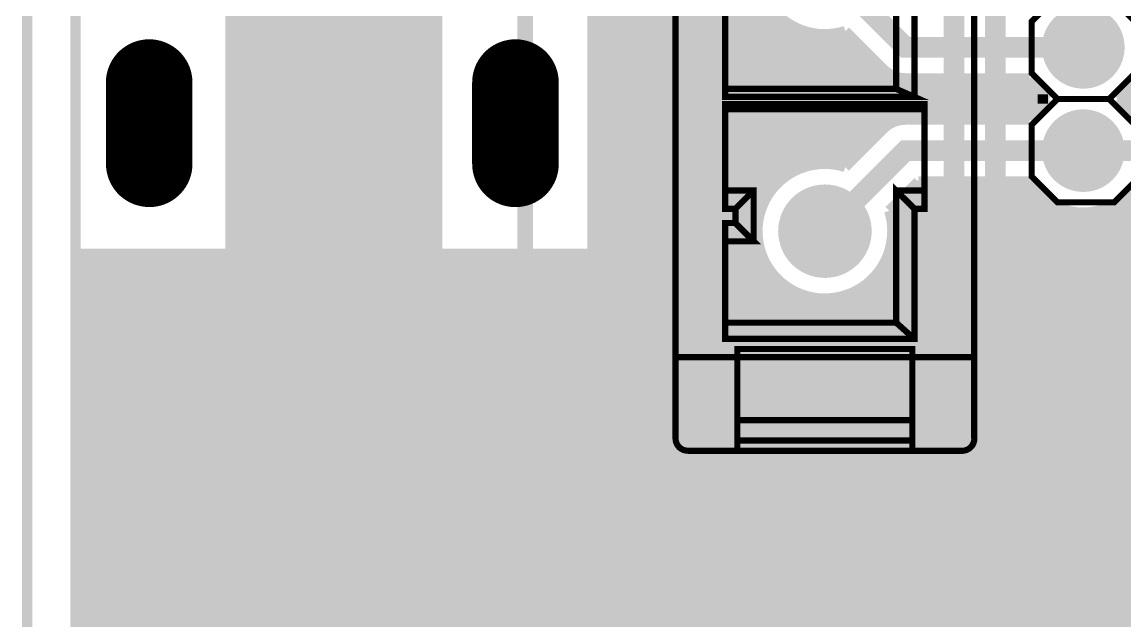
# Model space of a CAD drawing. Extents: x -5 to 100, y -56 to 115.
# Drawn here: x -5.13 to 21.98, y 48.76 to 63.49 of the extents above; entities that cross this region are included whole.
import ezdxf

# ---------------------------------------------------------------- set-up
doc = ezdxf.new("R2010")
doc.units = 0
doc.header["$MEASUREMENT"] = 0
doc.layers.get('0').update_dxf_attribs({"linetype": 'CONTINUOUS'})
for name, color, linetype in [('22-314-0_BOT', 7, 'CONTINUOUS'), ('22-314-0_DRD', 7, 'CONTINUOUS'), ('22-314-0_DRL', 2, 'CONTINUOUS'), ('22-314-0_SMB', 4, 'CONTINUOUS'), ('22-314-0_SMT', 3, 'CONTINUOUS'), ('22-314-0_SST', 5, 'CONTINUOUS'), ('22-314-0_TOP', 10, 'CONTINUOUS'), ('THRUHOLE_TAP', 12, 'CONTINUOUS')]:
    doc.layers.add(name, color=color, linetype=linetype)

# ---------------------------------------------------------------- blocks, each defined once
blk = doc.blocks.new('ROUND_3')
at = {"const_width": 1.14935}
blk.add_lwpolyline([(-0.574674, 0, 1), (0.574674, 0, 1)], format="xyb", close=True, dxfattribs=at)
blk = doc.blocks.new('ROUND_6')
at = {"const_width": 1.016}
blk.add_lwpolyline([(-0.508, 0, 1), (0.508, 0, 1)], format="xyb", close=True, dxfattribs=at)
blk = doc.blocks.new('ROUND_21')
at = {"const_width": 0.0635}
blk.add_lwpolyline([(-0.03175, 0, 1), (0.03175, 0, 1)], format="xyb", close=True, dxfattribs=at)
blk = doc.blocks.new('ROUND_17')
at = {"const_width": 0.54991}
blk.add_lwpolyline([(-0.274954, 0, 1), (0.274954, 0, 1)], format="xyb", close=True, dxfattribs=at)
blk = doc.blocks.new('ROUND_18')
at = {"const_width": 0.65024}
blk.add_lwpolyline([(-0.32512, 0, 1), (0.32512, 0, 1)], format="xyb", close=True, dxfattribs=at)

msp = doc.modelspace()

# ---------------------------------------------------------------- linework, layer by layer
at = {"layer": '22-314-0_BOT'}
for points, const_width in [([(13.335, 17.85366), (2.286, 28.90266), (2.286, 67.818), (6.604, 72.136), (6.604, 95.504), (3.302, 98.806), (3.302, 104.35082), (5.25018, 106.299)], 0.508), ([(13.2588, 35.4838), (13.02766, 35.4838), (10.414, 38.1), (10.414, 104.46258), (12.25042, 106.299)], 0.508), ([(43.66514, 17.85366), (38.227, 17.85366), (22.098, 34.036), (22.098, 36.322), (17.78, 40.64), (17.78, 64.516), (20.066, 66.802), (20.066, 81.788), (18.288, 83.566), (18.288, 90.932), (14.224, 94.996), (14.224, 104.77246), (15.75054, 106.299)], 0.508), ([(1.016, 41.91), (1.27, 42.164), (1.27, 68.072), (5.842, 72.644), (5.842, 91.694), (0.254, 97.282), (0.254, 104.14)], 0.508), ([(26.035, 17.85366), (21.53666, 22.352), (10.668, 22.352), (3.556, 29.464), (3.556, 67.564), (7.366, 71.374), (7.366, 95.7707), (5.25018, 97.86874), (5.25018, 101.69906)], 0.508), ([(56.66486, 11.3538), (56.66486, 9.16686), (54.61, 7.112), (41.402, 7.112), (33.782, 14.732), (33.782, 19.05), (28.702, 24.13), (13.208, 24.13), (9.652, 27.686), (9.652, 98.806), (8.7503, 99.7077), (8.7503, 101.69906)], 0.508), ([(12.25042, 101.69906), (12.25042, 99.88042), (11.176, 98.806), (11.176, 41.402), (17.018, 35.4838), (19.75866, 35.4838)], 0.508), ([(50.165, 11.3538), (50.165, 11.557), (46.482, 15.24), (46.482, 19.05), (44.958, 20.574), (37.084, 20.574), (23.114, 34.544), (23.114, 41.656), (18.796, 45.974), (18.796, 64.262), (20.828, 66.294), (20.828, 82.296), (19.304, 83.82), (19.304, 96.266), (15.75054, 99.81946), (15.75054, 101.69906)], 0.508), ([(8.89, 98.49104), (8.89, 27.686)], 0.254), ([(-3.81, 89.75852), (-3.81, 18.415)], 0.254), ([(0.0762, 86.99246), (0.0762, 42.27322)], 0.254), ([(0.3048, 87.00262), (0.3048, 42.62374)], 0.254), ([(0.508, 68.072), (0.508, 42.77868)], 0.254), ([(4.8768, 67.80784), (4.8768, 29.22016)], 0.254), ([(4.6482, 67.57924), (4.6482, 29.44876)], 0.254), ([(4.318, 67.24904), (4.318, 29.77896)], 0.254), ([(4.4196, 67.35064), (4.4196, 29.67736)], 0.254), ([(-3.81, 64.135), (-3.81, 57.785)], 0.254), ([(0, 64.135), (0, 57.785)], 0.254), ([(5.08, 64.135), (5.08, 57.785)], 0.254), ([(8.89, 64.135), (8.89, 57.785)], 0.254), ([(0.508, 63.5762), (0, 63.5762)], 0.254), ([(5.08, 63.5762), (4.318, 63.5762)], 0.254), ([(0.508, 63.3476), (0, 63.3476)], 0.254), ([(5.08, 63.3476), (4.318, 63.3476)], 0.254), ([(0.508, 63.119), (0, 63.119)], 0.254), ([(5.08, 63.119), (4.318, 63.119)], 0.254), ([(0.508, 62.8904), (0, 62.8904)], 0.254), ([(5.08, 62.8904), (4.318, 62.8904)], 0.254), ([(0.508, 62.6618), (0, 62.6618)], 0.254), ([(5.08, 62.6618), (4.318, 62.6618)], 0.254), ([(0.508, 62.4332), (0, 62.4332)], 0.254), ([(5.08, 62.4332), (4.318, 62.4332)], 0.254), ([(0.508, 62.2046), (0, 62.2046)], 0.254), ([(0.508, 61.976), (0, 61.976)], 0.254), ([(5.08, 62.2046), (4.318, 62.2046)], 0.254), ([(5.08, 61.976), (4.318, 61.976)], 0.254), ([(0.508, 61.7474), (0, 61.7474)], 0.254), ([(5.08, 61.7474), (4.318, 61.7474)], 0.254), ([(0.508, 61.5188), (0, 61.5188)], 0.254), ([(5.08, 61.5188), (4.318, 61.5188)], 0.254), ([(0.508, 61.2902), (0, 61.2902)], 0.254), ([(5.08, 61.2902), (4.318, 61.2902)], 0.254), ([(0.508, 61.0616), (0, 61.0616)], 0.254), ([(5.08, 61.0616), (4.318, 61.0616)], 0.254), ([(0.508, 60.833), (0, 60.833)], 0.254), ([(0.508, 60.6044), (0, 60.6044)], 0.254), ([(5.08, 60.833), (4.318, 60.833)], 0.254), ([(5.08, 60.6044), (4.318, 60.6044)], 0.254), ([(0.508, 60.3758), (0, 60.3758)], 0.254), ([(5.08, 60.3758), (4.318, 60.3758)], 0.254), ([(0.508, 60.1472), (0, 60.1472)], 0.254), ([(5.08, 60.1472), (4.318, 60.1472)], 0.254), ([(0.508, 59.9186), (0, 59.9186)], 0.254), ([(5.08, 59.9186), (4.318, 59.9186)], 0.254), ([(0.508, 59.69), (0, 59.69)], 0.254), ([(5.08, 59.69), (4.318, 59.69)], 0.254), ([(0.508, 59.4614), (0, 59.4614)], 0.254), ([(0.508, 59.2328), (0, 59.2328)], 0.254), ([(5.08, 59.4614), (4.318, 59.4614)], 0.254), ([(5.08, 59.2328), (4.318, 59.2328)], 0.254), ([(0.508, 59.0042), (0, 59.0042)], 0.254), ([(5.08, 59.0042), (4.318, 59.0042)], 0.254), ([(0.508, 58.7756), (0, 58.7756)], 0.254), ([(5.08, 58.7756), (4.318, 58.7756)], 0.254), ([(0.508, 58.547), (0, 58.547)], 0.254), ([(5.08, 58.547), (4.318, 58.547)], 0.254), ([(0.508, 58.3184), (0, 58.3184)], 0.254), ([(5.08, 58.3184), (4.318, 58.3184)], 0.254), ([(0.508, 58.0898), (0, 58.0898)], 0.254), ([(5.08, 58.0898), (4.318, 58.0898)], 0.254), ([(0, 57.785), (-3.81, 57.785)], 0.254), ([(0.508, 57.6326), (-3.81, 57.6326)], 0.254), ([(-3.5814, 57.785), (-3.5814, 16.256)], 0.254), ([(-3.3528, 57.785), (-3.3528, 16.256)], 0.254), ([(-3.1242, 57.785), (-3.1242, 16.256)], 0.254), ([(-2.8956, 57.785), (-2.8956, 16.256)], 0.254), ([(-2.667, 57.785), (-2.667, 16.256)], 0.254), ([(-2.4384, 57.785), (-2.4384, 16.256)], 0.254), ([(-2.2098, 57.785), (-2.2098, 16.256)], 0.254), ([(-1.9812, 57.785), (-1.9812, 16.256)], 0.254), ([(-1.7526, 57.785), (-1.7526, 16.256)], 0.254), ([(-1.524, 57.785), (-1.524, 16.256)], 0.254), ([(-1.2954, 57.785), (-1.2954, 16.256)], 0.254), ([(-1.0668, 57.785), (-1.0668, 16.256)], 0.254), ([(-0.8382, 57.785), (-0.8382, 16.256)], 0.254), ([(-0.6096, 57.785), (-0.6096, 16.256)], 0.254), ([(-0.381, 57.785), (-0.381, 16.256)], 0.254), ([(-0.1524, 57.785), (-0.1524, 16.256)], 0.254), ([(0.508, 57.8612), (0, 57.8612)], 0.254), ([(5.08, 57.8612), (4.318, 57.8612)], 0.254), ([(8.89, 57.6326), (4.318, 57.6326)], 0.254), ([(8.89, 57.785), (5.08, 57.785)], 0.254), ([(5.1054, 57.785), (5.1054, 28.99156)], 0.254), ([(5.334, 57.785), (5.334, 28.76296)], 0.254), ([(5.5626, 57.785), (5.5626, 28.53436)], 0.254), ([(5.7912, 57.785), (5.7912, 28.30576)], 0.254), ([(6.0198, 57.785), (6.0198, 28.07716)], 0.254), ([(6.2484, 57.785), (6.2484, 27.84856)], 0.254), ([(6.477, 57.785), (6.477, 27.61996)], 0.254), ([(6.7056, 57.785), (6.7056, 27.39136)], 0.254), ([(6.9342, 57.785), (6.9342, 27.16276)], 0.254), ([(7.1628, 57.785), (7.1628, 26.93416)], 0.254), ([(7.3914, 57.785), (7.3914, 26.70556)], 0.254), ([(7.62, 57.785), (7.62, 26.47696)], 0.254), ([(7.8486, 57.785), (7.8486, 26.24836)], 0.254), ([(8.0772, 57.785), (8.0772, 26.01976)], 0.254), ([(8.3058, 57.785), (8.3058, 25.79116)], 0.254), ([(8.5344, 57.785), (8.5344, 25.56256)], 0.254), ([(8.763, 57.785), (8.763, 25.33396)], 0.254), ([(0.508, 57.404), (-3.81, 57.404)], 0.254), ([(8.89, 57.404), (4.318, 57.404)], 0.254), ([(0.508, 57.1754), (-3.81, 57.1754)], 0.254), ([(8.89, 57.1754), (4.318, 57.1754)], 0.254), ([(0.508, 56.9468), (-3.81, 56.9468)], 0.254), ([(8.89, 56.9468), (4.318, 56.9468)], 0.254), ([(0.508, 56.7182), (-3.81, 56.7182)], 0.254), ([(8.89, 56.7182), (4.318, 56.7182)], 0.254), ([(0.508, 56.4896), (-3.81, 56.4896)], 0.254), ([(0.508, 56.261), (-3.81, 56.261)], 0.254), ([(8.89, 56.4896), (4.318, 56.4896)], 0.254), ([(8.89, 56.261), (4.318, 56.261)], 0.254), ([(0.508, 56.0324), (-3.81, 56.0324)], 0.254), ([(8.89, 56.0324), (4.318, 56.0324)], 0.254), ([(0.508, 55.8038), (-3.81, 55.8038)], 0.254), ([(8.89, 55.8038), (4.318, 55.8038)], 0.254), ([(0.508, 55.5752), (-3.81, 55.5752)], 0.254), ([(8.89, 55.5752), (4.318, 55.5752)], 0.254), ([(0.508, 55.3466), (-3.81, 55.3466)], 0.254), ([(8.89, 55.3466), (4.318, 55.3466)], 0.254), ([(0.508, 55.118), (-3.81, 55.118)], 0.254), ([(8.89, 55.118), (4.318, 55.118)], 0.254), ([(0.508, 54.8894), (-3.81, 54.8894)], 0.254), ([(0.508, 54.6608), (-3.81, 54.6608)], 0.254), ([(8.89, 54.8894), (4.318, 54.8894)], 0.254), ([(8.89, 54.6608), (4.318, 54.6608)], 0.254), ([(0.508, 54.4322), (-3.81, 54.4322)], 0.254), ([(8.89, 54.4322), (4.318, 54.4322)], 0.254), ([(0.508, 54.2036), (-3.81, 54.2036)], 0.254), ([(8.89, 54.2036), (4.318, 54.2036)], 0.254), ([(0.508, 53.975), (-3.81, 53.975)], 0.254), ([(8.89, 53.975), (4.318, 53.975)], 0.254), ([(0.508, 53.7464), (-3.81, 53.7464)], 0.254), ([(8.89, 53.7464), (4.318, 53.7464)], 0.254), ([(0.508, 53.5178), (-3.81, 53.5178)], 0.254), ([(0.508, 53.2892), (-3.81, 53.2892)], 0.254), ([(8.89, 53.5178), (4.318, 53.5178)], 0.254), ([(8.89, 53.2892), (4.318, 53.2892)], 0.254), ([(0.508, 53.0606), (-3.81, 53.0606)], 0.254), ([(8.89, 53.0606), (4.318, 53.0606)], 0.254), ([(0.508, 52.832), (-3.81, 52.832)], 0.254), ([(8.89, 52.832), (4.318, 52.832)], 0.254), ([(0.508, 52.6034), (-3.81, 52.6034)], 0.254), ([(8.89, 52.6034), (4.318, 52.6034)], 0.254), ([(0.508, 52.3748), (-3.81, 52.3748)], 0.254), ([(8.89, 52.3748), (4.318, 52.3748)], 0.254), ([(0.508, 52.1462), (-3.81, 52.1462)], 0.254), ([(0.508, 51.9176), (-3.81, 51.9176)], 0.254), ([(8.89, 52.1462), (4.318, 52.1462)], 0.254), ([(8.89, 51.9176), (4.318, 51.9176)], 0.254), ([(0.508, 51.689), (-3.81, 51.689)], 0.254), ([(8.89, 51.689), (4.318, 51.689)], 0.254), ([(0.508, 51.4604), (-3.81, 51.4604)], 0.254), ([(8.89, 51.4604), (4.318, 51.4604)], 0.254), ([(0.508, 51.2318), (-3.81, 51.2318)], 0.254), ([(8.89, 51.2318), (4.318, 51.2318)], 0.254), ([(0.508, 51.0032), (-3.81, 51.0032)], 0.254), ([(8.89, 51.0032), (4.318, 51.0032)], 0.254), ([(0.508, 50.7746), (-3.81, 50.7746)], 0.254), ([(8.89, 50.7746), (4.318, 50.7746)], 0.254), ([(0.508, 50.546), (-3.81, 50.546)], 0.254), ([(0.508, 50.3174), (-3.81, 50.3174)], 0.254), ([(8.89, 50.546), (4.318, 50.546)], 0.254), ([(8.89, 50.3174), (4.318, 50.3174)], 0.254), ([(0.508, 50.0888), (-3.81, 50.0888)], 0.254), ([(8.89, 50.0888), (4.318, 50.0888)], 0.254), ([(0.508, 49.8602), (-3.81, 49.8602)], 0.254), ([(8.89, 49.8602), (4.318, 49.8602)], 0.254), ([(0.508, 49.6316), (-3.81, 49.6316)], 0.254), ([(8.89, 49.6316), (4.318, 49.6316)], 0.254), ([(0.508, 49.403), (-3.81, 49.403)], 0.254), ([(8.89, 49.403), (4.318, 49.403)], 0.254), ([(0.508, 49.1744), (-3.81, 49.1744)], 0.254), ([(0.508, 48.9458), (-3.81, 48.9458)], 0.254), ([(8.89, 49.1744), (4.318, 49.1744)], 0.254), ([(8.89, 48.9458), (4.318, 48.9458)], 0.254), ([(0.508, 48.7172), (-3.81, 48.7172)], 0.254), ([(8.89, 48.7172), (4.318, 48.7172)], 0.254)]:
    msp.add_lwpolyline(points, dxfattribs=dict(at, const_width=const_width))
at = {"layer": '22-314-0_DRD', "const_width": 0.254}
for points in [[(-4.99872, 112.99952), (-4.99872, -2.99974)], [(20.955, 63.5), (20.32, 62.865)], [(21.59, 62.865), (20.955, 63.5)], [(20.32, 62.865), (20.955, 62.23)], [(20.955, 62.23), (21.59, 62.865)], [(20.955, 60.96), (20.32, 60.325)], [(21.59, 60.325), (20.955, 60.96)], [(20.32, 60.325), (20.955, 59.69)], [(20.955, 59.69), (21.59, 60.325)], [(13.97, 58.9788), (13.97, 57.7088)], [(15.24, 58.9788), (13.97, 58.9788)], [(15.24, 58.9788), (13.97, 57.7088)], [(15.24, 57.7088), (13.97, 58.9788)], [(15.24, 57.7088), (15.24, 58.9788)], [(13.97, 57.7088), (15.24, 57.7088)]]:
    msp.add_lwpolyline(points, dxfattribs=at)
at = {"layer": '22-314-0_DRL'}
for points, const_width in [([(-4.99872, 112.99952), (-4.99872, -2.99974)], 0.254), ([(-2.55778, 62.83198), (-2.55778, 59.16676)], 0.127), ([(-1.5113, 62.87262), (-2.4892, 62.87262)], 0.127), ([(-2.44348, 62.89802), (-2.44348, 59.10072)], 0.127), ([(-2.32918, 62.94374), (-2.32918, 59.055)], 0.127), ([(-2.21488, 62.97676), (-2.21488, 59.02198)], 0.127), ([(-1.83642, 62.98692), (-2.16408, 62.98692)], 0.127), ([(-2.10058, 62.99454), (-2.10058, 59.0042)], 0.127), ([(-1.98628, 62.99962), (-1.98628, 58.99912)], 0.127), ([(-1.87198, 62.992), (-1.87198, 59.00674)], 0.127), ([(-1.75768, 62.96914), (-1.75768, 59.0296)], 0.127), ([(-1.64338, 62.93358), (-1.64338, 59.06516)], 0.127), ([(-1.52908, 62.88024), (-1.52908, 59.1185)], 0.127), ([(6.44398, 62.83198), (6.44398, 59.16676)], 0.127), ([(7.49046, 62.87262), (6.51002, 62.87262)], 0.127), ([(6.55828, 62.89802), (6.55828, 59.10072)], 0.127), ([(6.67258, 62.94374), (6.67258, 59.055)], 0.127), ([(6.78688, 62.97676), (6.78688, 59.02198)], 0.127), ([(7.1628, 62.98692), (6.83514, 62.98692)], 0.127), ([(6.90118, 62.99454), (6.90118, 59.0042)], 0.127), ([(7.01548, 62.99962), (7.01548, 58.99912)], 0.127), ([(7.12978, 62.992), (7.12978, 59.00674)], 0.127), ([(7.24408, 62.96914), (7.24408, 59.0296)], 0.127), ([(7.35838, 62.93358), (7.35838, 59.06516)], 0.127), ([(7.47268, 62.88024), (7.47268, 59.1185)], 0.127), ([(-2.78638, 62.62116), (-2.78638, 59.37758)], 0.127), ([(-1.23444, 62.64402), (-2.76606, 62.64402)], 0.127), ([(-2.67208, 62.74308), (-2.67208, 59.25566)], 0.127), ([(-1.34874, 62.75832), (-2.65176, 62.75832)], 0.127), ([(-1.41478, 62.80912), (-1.41478, 59.18962)], 0.127), ([(-1.30048, 62.7126), (-1.30048, 59.28614)], 0.127), ([(-1.18618, 62.58052), (-1.18618, 59.41822)], 0.127), ([(6.21538, 62.62116), (6.21538, 59.37758)], 0.127), ([(7.76478, 62.64402), (6.23316, 62.64402)], 0.127), ([(6.32968, 62.74308), (6.32968, 59.25566)], 0.127), ([(7.65302, 62.75832), (6.34746, 62.75832)], 0.127), ([(7.58698, 62.80912), (7.58698, 59.18962)], 0.127), ([(7.70128, 62.7126), (7.70128, 59.28614)], 0.127), ([(7.81558, 62.58052), (7.81558, 59.41822)], 0.127), ([(-1.04648, 62.30112), (-2.95402, 62.30112)], 0.127), ([(-1.08966, 62.41542), (-2.91084, 62.41542)], 0.127), ([(-2.90068, 62.43828), (-2.90068, 59.56046)], 0.127), ([(-1.15062, 62.52972), (-2.84988, 62.52972)], 0.127), ([(-1.07188, 62.3697), (-1.07188, 59.62904)], 0.127), ([(7.95528, 62.30112), (6.0452, 62.30112)], 0.127), ([(7.90956, 62.41542), (6.08838, 62.41542)], 0.127), ([(6.10108, 62.43828), (6.10108, 59.56046)], 0.127), ([(7.8486, 62.52972), (6.15188, 62.52972)], 0.127), ([(7.92988, 62.3697), (7.92988, 59.62904)], 0.127), ([(-1.0033, 62.07252), (-2.9972, 62.07252)], 0.127), ([(-1.016, 62.18682), (-2.9845, 62.18682)], 0.127), ([(7.99846, 62.07252), (6.00202, 62.07252)], 0.127), ([(7.98322, 62.18682), (6.01726, 62.18682)], 0.127), ([(-2.99974, 61.99886), (-3.00228, 61.99886)], 0.127), ([(-2.99974, 61.99886), (-2.99974, 59.99988)], 0.127), ([(-1.00076, 61.95822), (-2.99974, 61.95822)], 0.127), ([(-1.00076, 61.84392), (-2.99974, 61.84392)], 0.127), ([(-1.00076, 61.99886), (-1.00076, 59.99988)], 0.127), ([(5.99948, 61.99886), (5.99948, 59.99988)], 0.127), ([(8.001, 61.95822), (5.99948, 61.95822)], 0.127), ([(8.001, 61.84392), (5.99948, 61.84392)], 0.127), ([(8.001, 61.99886), (8.001, 59.99988)], 0.127), ([(-1.00076, 61.72962), (-2.99974, 61.72962)], 0.127), ([(-1.00076, 61.61532), (-2.99974, 61.61532)], 0.127), ([(-1.00076, 61.50102), (-2.99974, 61.50102)], 0.127), ([(8.001, 61.72962), (5.99948, 61.72962)], 0.127), ([(8.001, 61.61532), (5.99948, 61.61532)], 0.127), ([(8.001, 61.50102), (5.99948, 61.50102)], 0.127), ([(-1.00076, 61.38672), (-2.99974, 61.38672)], 0.127), ([(-1.00076, 61.27242), (-2.99974, 61.27242)], 0.127), ([(8.001, 61.38672), (5.99948, 61.38672)], 0.127), ([(8.001, 61.27242), (5.99948, 61.27242)], 0.127), ([(-1.00076, 61.15812), (-2.99974, 61.15812)], 0.127), ([(-1.00076, 61.04382), (-2.99974, 61.04382)], 0.127), ([(-1.00076, 60.92952), (-2.99974, 60.92952)], 0.127), ([(8.001, 61.15812), (5.99948, 61.15812)], 0.127), ([(8.001, 61.04382), (5.99948, 61.04382)], 0.127), ([(8.001, 60.92952), (5.99948, 60.92952)], 0.127), ([(-1.00076, 60.81522), (-2.99974, 60.81522)], 0.127), ([(-1.00076, 60.70092), (-2.99974, 60.70092)], 0.127), ([(8.001, 60.81522), (5.99948, 60.81522)], 0.127), ([(8.001, 60.70092), (5.99948, 60.70092)], 0.127), ([(-1.00076, 60.58662), (-2.99974, 60.58662)], 0.127), ([(-1.00076, 60.47232), (-2.99974, 60.47232)], 0.127), ([(8.001, 60.58662), (5.99948, 60.58662)], 0.127), ([(8.001, 60.47232), (5.99948, 60.47232)], 0.127), ([(-1.00076, 60.35802), (-2.99974, 60.35802)], 0.127), ([(-1.00076, 60.24372), (-2.99974, 60.24372)], 0.127), ([(-1.00076, 60.12942), (-2.99974, 60.12942)], 0.127), ([(8.001, 60.35802), (5.99948, 60.35802)], 0.127), ([(8.001, 60.24372), (5.99948, 60.24372)], 0.127), ([(8.001, 60.12942), (5.99948, 60.12942)], 0.127), ([(-1.00076, 60.01512), (-2.99974, 60.01512)], 0.127), ([(-1.0033, 59.90082), (-2.9972, 59.90082)], 0.127), ([(8.001, 60.01512), (5.99948, 60.01512)], 0.127), ([(7.99592, 59.90082), (6.00456, 59.90082)], 0.127), ([(-1.02362, 59.78652), (-2.97688, 59.78652)], 0.127), ([(-1.0541, 59.67222), (-2.9464, 59.67222)], 0.127), ([(7.97814, 59.78652), (6.02234, 59.78652)], 0.127), ([(7.94512, 59.67222), (6.05536, 59.67222)], 0.127), ([(-1.10236, 59.55792), (-2.89814, 59.55792)], 0.127), ([(-1.1684, 59.44362), (-2.8321, 59.44362)], 0.127), ([(-1.2573, 59.32932), (-2.7432, 59.32932)], 0.127), ([(7.89686, 59.55792), (6.10108, 59.55792)], 0.127), ([(7.83082, 59.44362), (6.16712, 59.44362)], 0.127), ([(7.74192, 59.32932), (6.25602, 59.32932)], 0.127), ([(-1.37922, 59.21502), (-2.62128, 59.21502)], 0.127), ([(-1.5621, 59.10072), (-2.4384, 59.10072)], 0.127), ([(7.62, 59.21502), (6.37794, 59.21502)], 0.127), ([(7.43966, 59.10072), (6.56082, 59.10072)], 0.127)]:
    msp.add_lwpolyline(points, dxfattribs=dict(at, const_width=const_width))
at = {"layer": '22-314-0_DRL', "const_width": 0.127}
for points in [[(-2.00152, 62.99962, 0.4142136), (-3.00228, 61.99886)], [(-1.00076, 61.99886, 0.4142136), (-2.00152, 62.99962)], [(7.00024, 62.99962, 0.4142136), (5.99948, 61.99886)], [(8.001, 61.99886, 0.4142136), (7.00024, 62.99962)], [(-2.99974, 59.99988, 0.4142136), (-2.00152, 59.00166)], [(-2.00152, 58.99912, 0.4142136), (-1.00076, 59.99988)], [(5.99948, 59.99988, 0.4142136), (7.00024, 58.99912)], [(7.00024, 58.99912, 0.4142136), (8.001, 59.99988)]]:
    msp.add_lwpolyline(points, format="xyb", dxfattribs=at)
at = {"layer": '22-314-0_SST'}
for points, const_width in [([(38.862, 76.073), (53.34, 76.073), (53.34, 97.155), (7.239, 97.155), (7.239, 50.673), (38.862, 50.673), (38.862, 76.073)], 0.381), ([(10.9347, 67.64528), (10.9347, 55.245), (12.45362, 55.245), (16.75384, 55.245), (16.75384, 52.94376), (12.45362, 52.94376), (11.23442, 52.94376)], 0.1524), ([(18.2753, 53.24602), (18.2753, 55.245), (18.2753, 67.64528)], 0.1524), ([(12.40536, 67.29476), (16.80464, 67.29476), (16.35506, 67.0941), (12.85494, 67.0941), (12.40536, 67.29476), (12.40536, 64.29502), (12.1539, 64.29502), (12.1539, 61.6458), (16.80464, 61.6458), (16.35506, 61.84392), (12.1539, 61.84392)], 0.1524), ([(16.80464, 61.6458), (16.80464, 67.29476)], 0.1524), ([(16.35506, 67.0941), (16.35506, 61.84392)], 0.1524), ([(20.32, 61.595), (19.685, 62.23), (19.685, 63.5), (20.32, 64.135), (21.59, 64.135), (22.225, 63.5), (22.225, 62.23), (21.59, 61.595), (20.32, 61.595)], 0.1524), ([(12.40536, 58.54446), (12.1539, 58.54446), (12.1539, 55.69458), (16.80464, 55.69458), (16.80464, 58.89498), (17.05356, 58.89498), (17.05356, 61.46546), (12.1539, 61.46546), (12.1539, 58.89498), (12.40536, 58.89498), (12.40536, 58.54446), (12.85494, 58.09488), (12.1539, 58.09488)], 0.1524), ([(20.32, 59.055), (19.685, 59.69), (19.685, 60.96), (20.32, 61.595), (21.59, 61.595), (22.225, 60.96), (22.225, 59.563), (21.717, 59.055), (20.32, 59.055)], 0.1524), ([(12.1539, 61.34354), (17.05356, 61.34354)], 0.1524), ([(12.85494, 58.09488), (12.85494, 59.34456), (12.1539, 59.34456)], 0.1524), ([(12.40536, 58.89498), (12.85494, 59.34456)], 0.1524), ([(16.35506, 56.0959), (16.35506, 59.34456), (16.80464, 58.89498)], 0.1524), ([(17.05356, 59.34456), (16.35506, 59.34456)], 0.1524), ([(12.1539, 56.0959), (16.35506, 56.0959), (16.80464, 55.69458)], 0.1524), ([(10.9347, 53.24602), (10.9347, 55.245)], 0.1524), ([(18.2753, 55.245), (16.75384, 55.245), (16.75384, 55.44566), (12.45362, 55.44566), (12.45362, 55.245), (12.45362, 52.94376)], 0.1524), ([(17.54632, 53.48732), (17.54632, 54.75732), (17.3355, 54.5465)], 0.254), ([(16.75384, 53.6956), (12.45362, 53.6956)], 0.1524), ([(17.75968, 53.48732), (17.3355, 53.48732)], 0.254), ([(12.45362, 53.19522), (16.75384, 53.19522)], 0.1524), ([(16.75384, 52.94376), (17.97558, 52.94376)], 0.1524)]:
    msp.add_lwpolyline(points, dxfattribs=dict(at, const_width=const_width))
at = {"layer": '22-314-0_SST', "const_width": 0.1524}
for points in [[(10.9347, 53.24602, 0.4142136), (11.23442, 52.9463)], [(17.97558, 52.94376, 0.4142136), (18.27784, 53.24602)]]:
    msp.add_lwpolyline(points, format="xyb", dxfattribs=at)
at = {"layer": '22-314-0_TOP'}
for points, const_width in [([(10.3632, 113.665), (10.3632, 42.74566)], 0.254), ([(10.5918, 113.665), (10.5918, 42.74566)], 0.254), ([(10.1346, 101.1047), (10.1346, 42.74566)], 0.254), ([(10.8204, 101.22408), (10.8204, 42.74566)], 0.254), ([(9.906, 100.73132), (9.906, 42.74566)], 0.254), ([(11.049, 100.78974), (11.049, 42.74566)], 0.254), ([(4.191, 100.62718), (4.191, 42.74566)], 0.254), ([(4.4196, 100.44176), (4.4196, 42.74566)], 0.254), ([(9.6774, 100.51034), (9.6774, 42.74566)], 0.254), ([(11.2776, 100.54844), (11.2776, 42.74566)], 0.254), ([(4.6482, 100.3173), (4.6482, 42.74566)], 0.254), ([(4.8768, 100.23856), (4.8768, 42.74566)], 0.254), ([(8.9916, 100.21062), (8.9916, 42.74566)], 0.254), ([(9.2202, 100.2665), (9.2202, 42.74566)], 0.254), ([(9.4488, 100.36302), (9.4488, 42.74566)], 0.254), ([(11.5062, 100.38842), (11.5062, 42.74566)], 0.254), ([(11.7348, 100.28428), (11.7348, 42.74566)], 0.254), ([(11.9634, 100.22078), (11.9634, 43.01744)], 0.254), ([(12.192, 100.19284), (12.192, 43.25112)], 0.254), ([(12.4206, 100.203), (12.4206, 43.41368)], 0.254), ([(12.6492, 100.24618), (12.6492, 43.52544)], 0.254), ([(12.8778, 100.33), (12.8778, 43.59656)], 0.254), ([(3.9624, 90.40114), (3.9624, 42.74566)], 0.254), ([(-3.81, 89.75852), (-3.81, 18.415)], 0.254), ([(3.7338, 89.54516), (3.7338, 42.74566)], 0.254), ([(3.5052, 89.05748), (3.5052, 42.74566)], 0.254), ([(3.2766, 88.69172), (3.2766, 42.74566)], 0.254), ([(3.048, 88.39708), (3.048, 42.74566)], 0.254), ([(2.8194, 88.1507), (2.8194, 42.74566)], 0.254), ([(2.3622, 87.76208), (2.3622, 42.74566)], 0.254), ([(2.5908, 87.94242), (2.5908, 42.74566)], 0.254), ([(1.905, 87.47506), (1.905, 42.74566)], 0.254), ([(2.1336, 87.60714), (2.1336, 42.74566)], 0.254), ([(1.2192, 87.18296), (1.2192, 42.89552)], 0.254), ([(1.4478, 87.2617), (1.4478, 42.81932)], 0.254), ([(1.6764, 87.36076), (1.6764, 42.74566)], 0.254), ([(0.0762, 86.99246), (0.0762, 42.27322)], 0.254), ([(0.3048, 87.00262), (0.3048, 42.62374)], 0.254), ([(0.5334, 87.02802), (0.5334, 42.79392)], 0.254), ([(0.762, 87.06612), (0.762, 42.88536)], 0.254), ([(0.9906, 87.11692), (0.9906, 42.91584)], 0.254), ([(14.605, 64.84366), (16.58366, 62.865), (20.955, 62.865)], 0.508), ([(20.955, 60.325), (25.273, 60.325), (29.79166, 64.84366), (29.845, 64.84366)], 0.508), ([(-3.81, 64.135), (-3.81, 57.785)], 0.254), ([(0, 64.135), (0, 57.785)], 0.254), ([(8.89, 64.135), (5.08, 64.135), (5.08, 57.785)], 0.254), ([(8.89, 64.135), (8.89, 57.785)], 0.254), ([(13.1064, 64.135), (13.1064, 59.05246)], 0.254), ([(5.08, 63.5762), (0, 63.5762)], 0.254), ([(13.5382, 63.5762), (8.89, 63.5762)], 0.254), ([(13.335, 63.7794), (13.335, 59.4106)], 0.254), ([(5.08, 63.3476), (0, 63.3476)], 0.254), ([(13.89126, 63.3476), (8.89, 63.3476)], 0.254), ([(13.5636, 63.55334), (13.5636, 59.63412)], 0.254), ([(13.7922, 63.3984), (13.7922, 59.78906)], 0.254), ([(5.08, 63.119), (0, 63.119)], 0.254), ([(15.2527, 63.119), (8.89, 63.119)], 0.254), ([(14.0208, 63.29172), (14.0208, 59.89574)], 0.254), ([(14.2494, 63.22568), (14.2494, 59.96432)], 0.254), ([(14.478, 63.19012), (14.478, 59.99734)], 0.254), ([(14.7066, 63.19012), (14.7066, 59.99988)], 0.254), ([(14.9352, 63.2206), (14.9352, 59.9694)], 0.254), ([(15.10792, 63.26378), (16.04518, 62.32652)], 0.254), ([(15.1638, 63.2079), (15.1638, 59.9821)], 0.254), ([(5.08, 62.8904), (0, 62.8904)], 0.254), ([(15.4813, 62.8904), (8.89, 62.8904)], 0.254), ([(15.3924, 62.9793), (15.3924, 60.2107)], 0.254), ([(5.08, 62.6618), (0, 62.6618)], 0.254), ([(15.7099, 62.6618), (8.89, 62.6618)], 0.254), ([(15.621, 62.7507), (15.621, 60.4393)], 0.254), ([(15.8496, 62.5221), (15.8496, 60.6679)], 0.254), ([(5.08, 62.4332), (0, 62.4332)], 0.254), ([(15.9385, 62.4332), (8.89, 62.4332)], 0.254), ([(16.0782, 62.29604), (16.0782, 60.89396)], 0.254), ([(5.08, 62.2046), (0, 62.2046)], 0.254), ([(5.08, 61.976), (0, 61.976)], 0.254), ([(16.2052, 62.2046), (8.89, 62.2046)], 0.254), ([(19.71548, 61.976), (8.89, 61.976)], 0.254), ([(16.3068, 62.1538), (16.3068, 61.03366)], 0.254), ([(16.5354, 62.103), (16.5354, 61.08446)], 0.254), ([(19.6342, 62.103), (16.58366, 62.103)], 0.254), ([(16.764, 62.103), (16.764, 61.087)], 0.254), ([(16.9926, 62.103), (16.9926, 61.087)], 0.254), ([(17.2212, 62.103), (17.2212, 61.087)], 0.254), ([(17.4498, 62.103), (17.4498, 61.087)], 0.254), ([(17.6784, 62.103), (17.6784, 61.087)], 0.254), ([(17.907, 62.103), (17.907, 61.087)], 0.254), ([(18.1356, 62.103), (18.1356, 61.087)], 0.254), ([(18.3642, 62.103), (18.3642, 61.087)], 0.254), ([(18.5928, 62.103), (18.5928, 61.087)], 0.254), ([(18.8214, 62.103), (18.8214, 61.087)], 0.254), ([(19.05, 62.103), (19.05, 61.087)], 0.254), ([(19.2786, 62.103), (19.2786, 61.087)], 0.254), ([(19.5072, 62.103), (19.5072, 61.087)], 0.254), ([(19.7358, 61.9506), (19.7358, 61.2394)], 0.254), ([(5.08, 61.7474), (0, 61.7474)], 0.254), ([(19.91868, 61.7474), (8.89, 61.7474)], 0.254), ([(19.9644, 61.70676), (19.9644, 61.48324)], 0.254), ([(25.61844, 61.7474), (21.99132, 61.7474)], 0.254), ([(22.0218, 61.77534), (22.0218, 61.41212)], 0.254), ([(5.08, 61.5188), (0, 61.5188)], 0.254), ([(20.00758, 61.5188), (8.89, 61.5188)], 0.254), ([(25.38984, 61.5188), (21.90242, 61.5188)], 0.254), ([(5.08, 61.2902), (0, 61.2902)], 0.254), ([(19.77644, 61.2902), (8.89, 61.2902)], 0.254), ([(5.08, 61.0616), (0, 61.0616)], 0.254), ([(16.38808, 61.0616), (8.89, 61.0616)], 0.254), ([(16.04518, 60.86348), (15.10538, 59.92368)], 0.254), ([(19.6342, 61.087), (16.58366, 61.087)], 0.254), ([(5.08, 60.833), (0, 60.833)], 0.254), ([(5.08, 60.6044), (0, 60.6044)], 0.254), ([(16.0147, 60.833), (8.89, 60.833)], 0.254), ([(15.7861, 60.6044), (8.89, 60.6044)], 0.254), ([(5.08, 60.3758), (0, 60.3758)], 0.254), ([(15.5575, 60.3758), (8.89, 60.3758)], 0.254), ([(20.955, 60.325), (16.58366, 60.325), (14.605, 58.3438)], 0.508), ([(5.08, 60.1472), (0, 60.1472)], 0.254), ([(15.3289, 60.1472), (8.89, 60.1472)], 0.254), ([(5.08, 59.9186), (0, 59.9186)], 0.254), ([(14.0843, 59.9186), (8.89, 59.9186)], 0.254), ([(5.08, 59.69), (0, 59.69)], 0.254), ([(13.63472, 59.69), (8.89, 59.69)], 0.254), ([(16.89862, 59.563), (16.18488, 58.84672)], 0.254), ([(19.6342, 59.563), (16.89862, 59.563)], 0.254), ([(16.9926, 59.563), (16.9926, 46.79442)], 0.254), ([(17.2212, 59.563), (17.2212, 47.02302)], 0.254), ([(17.4498, 59.563), (17.4498, 47.25162)], 0.254), ([(17.6784, 59.563), (17.6784, 47.4218)], 0.254), ([(17.907, 59.563), (17.907, 47.49038)], 0.254), ([(18.1356, 59.563), (18.1356, 47.498)], 0.254), ([(18.3642, 59.563), (18.3642, 47.498)], 0.254), ([(18.5928, 59.563), (18.5928, 47.498)], 0.254), ([(18.8214, 59.563), (18.8214, 47.498)], 0.254), ([(19.05, 59.563), (19.05, 47.498)], 0.254), ([(19.2786, 59.563), (19.2786, 47.498)], 0.254), ([(19.5072, 59.563), (19.5072, 47.498)], 0.254), ([(5.08, 59.4614), (0, 59.4614)], 0.254), ([(5.08, 59.2328), (0, 59.2328)], 0.254), ([(13.37818, 59.4614), (8.89, 59.4614)], 0.254), ([(13.20546, 59.2328), (8.89, 59.2328)], 0.254), ([(19.89074, 59.2328), (16.57096, 59.2328)], 0.254), ([(16.764, 59.42584), (16.764, 46.56582)], 0.254), ([(19.6977, 59.4614), (16.79702, 59.4614)], 0.254), ([(19.7358, 59.4106), (19.7358, 47.498)], 0.254), ([(28.44546, 59.2328), (22.01672, 59.2328)], 0.254), ([(22.0218, 59.23534), (22.0218, 47.498)], 0.254), ([(5.08, 59.0042), (0, 59.0042)], 0.254), ([(13.08354, 59.0042), (8.89, 59.0042)], 0.254), ([(16.3068, 58.96864), (16.3068, 46.10862)], 0.254), ([(20.19554, 59.0042), (16.34236, 59.0042)], 0.254), ([(16.5354, 59.19724), (16.5354, 46.33722)], 0.254), ([(19.9644, 59.16676), (19.9644, 47.498)], 0.254), ([(20.193, 59.0042), (20.193, 47.498)], 0.254), ([(28.32354, 59.0042), (21.71446, 59.0042)], 0.254), ([(21.7932, 59.05246), (21.7932, 47.498)], 0.254), ([(5.08, 58.7756), (0, 58.7756)], 0.254), ([(13.0048, 58.7756), (8.89, 58.7756)], 0.254), ([(28.2448, 58.7756), (16.2052, 58.7756)], 0.254), ([(20.4216, 58.89752), (20.4216, 47.498)], 0.254), ([(20.6502, 58.83148), (20.6502, 47.498)], 0.254), ([(20.8788, 58.80354), (20.8788, 47.498)], 0.254), ([(21.1074, 58.80862), (21.1074, 47.498)], 0.254), ([(21.336, 58.84926), (21.336, 47.498)], 0.254), ([(21.5646, 58.928), (21.5646, 47.498)], 0.254), ([(5.08, 58.547), (0, 58.547)], 0.254), ([(12.95908, 58.547), (8.89, 58.547)], 0.254), ([(28.19908, 58.547), (16.25092, 58.547)], 0.254), ([(5.08, 58.3184), (0, 58.3184)], 0.254), ([(12.94638, 58.3184), (8.89, 58.3184)], 0.254), ([(28.18638, 58.3184), (16.26108, 58.3184)], 0.254), ([(5.08, 58.0898), (0, 58.0898)], 0.254), ([(12.9667, 58.0898), (8.89, 58.0898)], 0.254), ([(28.2067, 58.0898), (16.2433, 58.0898)], 0.254), ([(0, 57.785), (-3.81, 57.785)], 0.254), ([(13.1064, 57.6326), (-3.81, 57.6326)], 0.254), ([(-3.5814, 57.785), (-3.5814, 16.256)], 0.254), ([(-3.3528, 57.785), (-3.3528, 16.256)], 0.254), ([(-3.1242, 57.785), (-3.1242, 16.256)], 0.254), ([(-2.8956, 57.785), (-2.8956, 16.256)], 0.254), ([(-2.667, 57.785), (-2.667, 16.256)], 0.254), ([(-2.4384, 57.785), (-2.4384, 16.256)], 0.254), ([(-2.2098, 57.785), (-2.2098, 16.256)], 0.254), ([(-1.9812, 57.785), (-1.9812, 16.256)], 0.254), ([(-1.7526, 57.785), (-1.7526, 16.256)], 0.254), ([(-1.524, 57.785), (-1.524, 16.256)], 0.254), ([(-1.2954, 57.785), (-1.2954, 16.256)], 0.254), ([(-1.0668, 57.785), (-1.0668, 16.256)], 0.254), ([(-0.8382, 57.785), (-0.8382, 16.256)], 0.254), ([(-0.6096, 57.785), (-0.6096, 16.256)], 0.254), ([(-0.381, 57.785), (-0.381, 16.256)], 0.254), ([(-0.1524, 57.785), (-0.1524, 16.256)], 0.254), ([(5.08, 57.8612), (0, 57.8612)], 0.254), ([(8.89, 57.785), (5.08, 57.785)], 0.254), ([(5.1054, 57.785), (5.1054, 42.74566)], 0.254), ([(5.334, 57.785), (5.334, 42.74566)], 0.254), ([(5.5626, 57.785), (5.5626, 42.74566)], 0.254), ([(5.7912, 57.785), (5.7912, 42.74566)], 0.254), ([(6.0198, 57.785), (6.0198, 42.74566)], 0.254), ([(6.2484, 57.785), (6.2484, 42.74566)], 0.254), ([(6.477, 57.785), (6.477, 42.74566)], 0.254), ([(6.7056, 57.785), (6.7056, 42.74566)], 0.254), ([(6.9342, 57.785), (6.9342, 42.74566)], 0.254), ([(7.1628, 57.785), (7.1628, 42.74566)], 0.254), ([(7.3914, 57.785), (7.3914, 42.74566)], 0.254), ([(7.62, 57.785), (7.62, 42.74566)], 0.254), ([(7.8486, 57.785), (7.8486, 42.74566)], 0.254), ([(8.0772, 57.785), (8.0772, 42.74566)], 0.254), ([(8.3058, 57.785), (8.3058, 42.74566)], 0.254), ([(8.5344, 57.785), (8.5344, 42.74566)], 0.254), ([(8.763, 57.785), (8.763, 42.74566)], 0.254), ([(13.02004, 57.8612), (8.89, 57.8612)], 0.254), ([(13.1064, 57.63514), (13.1064, 43.63466)], 0.254), ([(28.3464, 57.6326), (16.10106, 57.6326)], 0.254), ([(28.26004, 57.8612), (16.18996, 57.8612)], 0.254), ([(13.23848, 57.404), (-3.81, 57.404)], 0.254), ([(28.47848, 57.404), (15.96898, 57.404)], 0.254), ([(16.0782, 57.58434), (16.0782, 45.88002)], 0.254), ([(13.42898, 57.1754), (-3.81, 57.1754)], 0.254), ([(13.335, 57.27954), (13.335, 43.63974)], 0.254), ([(28.66898, 57.1754), (15.78102, 57.1754)], 0.254), ([(15.8496, 57.24906), (15.8496, 45.65142)], 0.254), ([(13.71346, 56.9468), (-3.81, 56.9468)], 0.254), ([(13.5636, 57.05348), (13.5636, 43.61434)], 0.254), ([(13.7922, 56.89854), (13.7922, 43.59402)], 0.254), ([(15.3924, 56.88584), (15.3924, 45.19422)], 0.254), ([(28.95346, 56.9468), (15.49654, 56.9468)], 0.254), ([(15.621, 57.03316), (15.621, 45.42282)], 0.254), ([(14.28496, 56.7182), (-3.81, 56.7182)], 0.254), ([(14.0208, 56.79186), (14.0208, 43.82262)], 0.254), ([(14.2494, 56.72582), (14.2494, 44.05122)], 0.254), ([(14.478, 56.69026), (14.478, 44.27982)], 0.254), ([(14.7066, 56.69026), (14.7066, 44.50842)], 0.254), ([(29.52496, 56.7182), (14.92504, 56.7182)], 0.254), ([(14.9352, 56.72074), (14.9352, 44.73702)], 0.254), ([(15.1638, 56.78424), (15.1638, 44.96562)], 0.254), ([(66.50736, 56.4896), (-3.81, 56.4896)], 0.254), ([(66.60388, 56.261), (-3.81, 56.261)], 0.254), ([(66.75882, 56.0324), (-3.81, 56.0324)], 0.254), ([(48.768, 55.8038), (-3.81, 55.8038)], 0.254), ([(48.768, 55.5752), (-3.81, 55.5752)], 0.254), ([(48.768, 55.3466), (-3.81, 55.3466)], 0.254), ([(48.768, 55.118), (-3.81, 55.118)], 0.254), ([(48.768, 54.8894), (-3.81, 54.8894)], 0.254), ([(48.768, 54.6608), (-3.81, 54.6608)], 0.254), ([(48.768, 54.4322), (-3.81, 54.4322)], 0.254), ([(48.768, 54.2036), (-3.81, 54.2036)], 0.254), ([(48.768, 53.975), (-3.81, 53.975)], 0.254), ([(48.768, 53.7464), (-3.81, 53.7464)], 0.254), ([(48.768, 53.5178), (-3.81, 53.5178)], 0.254), ([(48.768, 53.2892), (-3.81, 53.2892)], 0.254), ([(48.768, 53.0606), (-3.81, 53.0606)], 0.254), ([(48.768, 52.832), (-3.81, 52.832)], 0.254), ([(48.768, 52.6034), (-3.81, 52.6034)], 0.254), ([(48.768, 52.3748), (-3.81, 52.3748)], 0.254), ([(48.768, 52.1462), (-3.81, 52.1462)], 0.254), ([(55.21198, 51.9176), (-3.81, 51.9176)], 0.254), ([(27.97302, 51.689), (-3.81, 51.689)], 0.254), ([(27.686, 51.4604), (-3.81, 51.4604)], 0.254), ([(27.53614, 51.2318), (-3.81, 51.2318)], 0.254), ([(27.45994, 51.0032), (-3.81, 51.0032)], 0.254), ([(27.43962, 50.7746), (-3.81, 50.7746)], 0.254), ([(27.47264, 50.546), (-3.81, 50.546)], 0.254), ([(27.56408, 50.3174), (-3.81, 50.3174)], 0.254), ([(27.5971, 50.0888), (-3.81, 50.0888)], 0.254), ([(27.37358, 49.8602), (-3.81, 49.8602)], 0.254), ([(27.25166, 49.6316), (-3.81, 49.6316)], 0.254), ([(27.19324, 49.403), (-3.81, 49.403)], 0.254), ([(27.1907, 49.1744), (-3.81, 49.1744)], 0.254), ([(27.2415, 48.9458), (-3.81, 48.9458)], 0.254), ([(27.3558, 48.7172), (-3.81, 48.7172)], 0.254)]:
    msp.add_lwpolyline(points, dxfattribs=dict(at, const_width=const_width))
at = {"layer": '22-314-0_TOP', "const_width": 0.254}
for points in [[(12.94638, 64.84366, 0.4142136), (14.605, 63.18504)], [(22.479, 62.865, 0.4142136), (20.955, 64.389)], [(14.605, 63.18758, 0.0771989), (15.10734, 63.2656)], [(21.79574, 61.595, 0.2516254), (22.47807, 62.865)], [(16.04518, 62.32652, 0.1989124), (16.58366, 62.10348)], [(19.6342, 62.103, 0.1158551), (20.11151, 61.59469)], [(20.11172, 61.595, 0.1158552), (19.63452, 61.08681)], [(22.27326, 61.087, 0.1159962), (21.7955, 61.59465)], [(16.58366, 61.087, 0.1989128), (16.04484, 60.86382)], [(14.605, 60.00242, 0.4142136), (12.94638, 58.3438)], [(15.10538, 59.92368, 0.0768319), (14.605, 60.00103)], [(19.6342, 59.563, 0.2680351), (20.955, 58.80015)], [(20.955, 58.801, 0.267812), (22.27326, 59.563)], [(16.26362, 58.3438, 0.0771989), (16.18548, 58.84691)], [(12.94638, 58.3438, 0.4142136), (14.605, 56.68518)], [(14.605, 56.68772, 0.4142136), (16.26108, 58.3438)]]:
    msp.add_lwpolyline(points, format="xyb", dxfattribs=at)

# ---------------------------------------------------------------- block references
at = {"layer": '22-314-0_BOT'}
for name, p in [('ROUND_6', (20.955, 62.865)), ('ROUND_6', (20.955, 60.325)), ('ROUND_3', (14.605, 58.3438))]:
    msp.add_blockref(name, p, dxfattribs=at)
at = {"layer": '22-314-0_DRL'}
for name, p in [('ROUND_17', (20.955, 62.865)), ('ROUND_17', (20.955, 60.325)), ('ROUND_21', (8.001, 59.99988)), ('ROUND_18', (14.605, 58.3438))]:
    msp.add_blockref(name, p, dxfattribs=at)
at = {"layer": '22-314-0_SMB'}
for name, p in [('ROUND_6', (20.955, 62.865)), ('ROUND_6', (20.955, 60.325)), ('ROUND_3', (14.605, 58.3438))]:
    msp.add_blockref(name, p, dxfattribs=at)
at = {"layer": '22-314-0_SMT'}
for name, p in [('ROUND_6', (20.955, 62.865)), ('ROUND_6', (20.955, 60.325)), ('ROUND_3', (14.605, 58.3438))]:
    msp.add_blockref(name, p, dxfattribs=at)
at = {"layer": '22-314-0_TOP'}
for name, p in [('ROUND_6', (20.955, 62.865)), ('ROUND_6', (20.955, 60.325)), ('ROUND_3', (14.605, 58.3438))]:
    msp.add_blockref(name, p, dxfattribs=at)
at = {"layer": 'THRUHOLE_TAP'}
for name, p in [('ROUND_17', (20.955, 62.865)), ('ROUND_17', (20.955, 60.325)), ('ROUND_18', (14.605, 58.3438))]:
    msp.add_blockref(name, p, dxfattribs=at)

doc.saveas('drawing.dxf')
